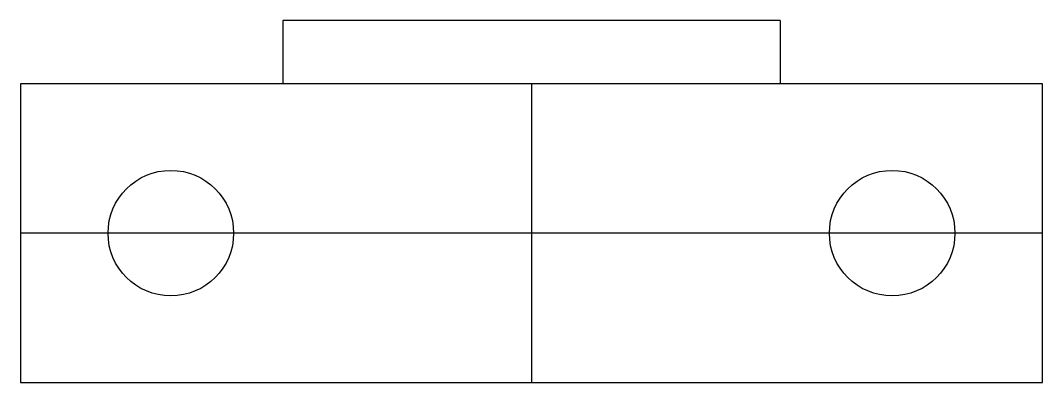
# Model space of a CAD drawing. Header units: inches. Extents: x 0 to 1.05, y 0 to 0.37.
import ezdxf

# ---------------------------------------------------------------- set-up
doc = ezdxf.new("R2010")
doc.units = ezdxf.units.IN
doc.header["$MEASUREMENT"] = 0
doc.layers.add('CAD', color=7, linetype='Continuous')

msp = doc.modelspace()

# ---------------------------------------------------------------- linework, layer by layer
at = {"layer": 'CAD'}
for p, q in [((0.7805, 0.372), (0.2695, 0.372)), ((0.2695, 0.372), (0.2695, 0.307)), ((0.7805, 0.372), (0.7805, 0.307)), ((1.05, 0.307), (0, 0.307)), ((0, 0.307), (0, 0)), ((0.525, 0.307), (0.525, 0)), ((1.05, 0), (1.05, 0.307)), ((1.05, 0.1535), (0, 0.1535)), ((0, 0), (1.05, 0))]:
    msp.add_line(p, q, dxfattribs=at)
for centre in [(0.1545, 0.1535), (0.8955, 0.1535)]:
    msp.add_circle(centre, 0.0645, dxfattribs=at)

doc.saveas('drawing.dxf')
